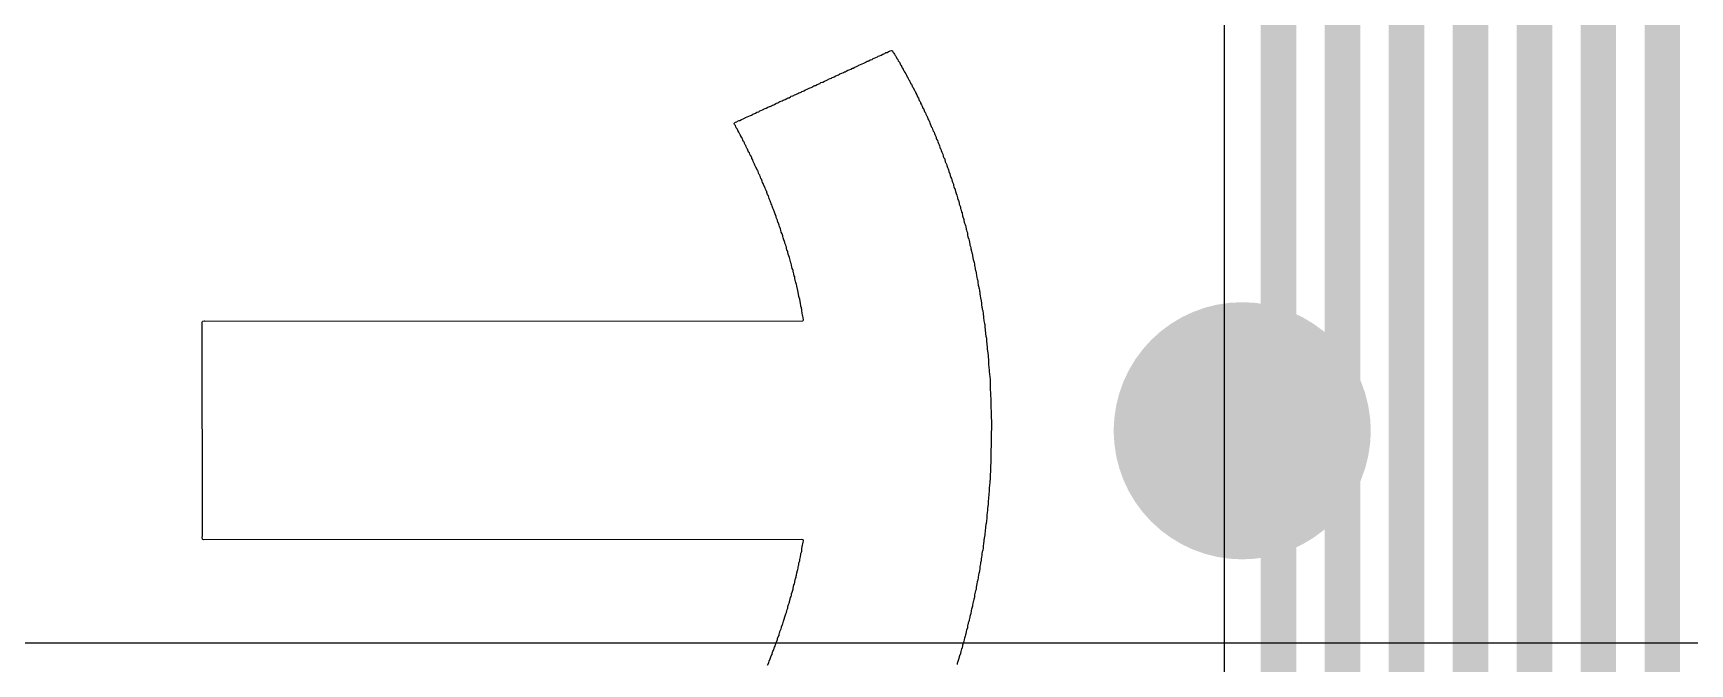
# Model space of a CAD drawing. Header units: inches. Extents: x -13 to 366, y -4 to 120.
# Drawn here: x 15.11 to 26.95, y 20.19 to 24.7 of the extents above; entities that cross this region are included whole.
import ezdxf

# ---------------------------------------------------------------- set-up
doc = ezdxf.new("R2010")
doc.units = ezdxf.units.IN
for name, color, linetype in [('Bottom Layer', 5, 'Continuous'), ('Bottom Overlay', 54, 'Continuous'), ('Top Layer', 1, 'Continuous')]:
    doc.layers.add(name, color=color, linetype=linetype)

msp = doc.modelspace()

# ---------------------------------------------------------------- linework, layer by layer
at = {"layer": 'Bottom Layer'}
msp.add_line((23.62, 24.834), (23.62, 18.784), dxfattribs=at)
for points in [[(26.751, 2.897, 0.254, 0.254, 0), (26.751, 33.246, 0.254, 0.254, 0)], [(26.294, 3.086, 0.254, 0.254, 0), (26.294, 32.769, 0.254, 0.254, 0)], [(25.837, 3.844, 0.254, 0.254, 0), (25.837, 25.752, 0.254, 0.254, 0)], [(25.38, 5.097, 0.254, 0.254, 0), (25.38, 25.563, 0.254, 0.254, 0)], [(24.923, 6.233, 0.254, 0.254, 0), (24.923, 25.373, 0.254, 0.254, 0)], [(24.465, 7.387, 0.254, 0.254, 0), (24.465, 25.184, 0.254, 0.254, 0)], [(24.008, 11.974, 0.254, 0.254, 0), (24.008, 24.994, 0.254, 0.254, 0)]]:
    msp.add_lwpolyline(points, format="xyseb", dxfattribs=at)
at = {"layer": 'Bottom Overlay'}
for p, q in [((21.09, 24.507), (21.103, 24.511)), ((21.103, 24.511), (21.112, 24.516)), ((21.112, 24.516), (21.118, 24.52)), ((21.118, 24.52), (21.131, 24.524)), ((21.131, 24.524), (21.141, 24.529)), ((21.141, 24.529), (21.147, 24.533)), ((21.147, 24.533), (21.156, 24.536)), ((21.156, 24.536), (21.168, 24.542)), ((21.168, 24.542), (21.179, 24.548)), ((21.179, 24.548), (21.187, 24.55)), ((21.187, 24.55), (21.194, 24.554)), ((21.194, 24.554), (21.202, 24.559)), ((21.202, 24.559), (21.211, 24.561)), ((21.211, 24.561), (21.218, 24.564)), ((21.218, 24.564), (21.221, 24.567)), ((21.221, 24.567), (21.224, 24.568)), ((21.224, 24.568), (21.233, 24.572)), ((21.233, 24.572), (21.242, 24.575)), ((21.242, 24.575), (21.248, 24.571)), ((21.248, 24.571), (21.25, 24.569)), ((21.25, 24.569), (21.255, 24.56)), ((21.255, 24.56), (21.259, 24.556)), ((21.259, 24.556), (21.263, 24.547)), ((21.263, 24.547), (21.268, 24.538)), ((21.268, 24.538), (21.272, 24.534)), ((21.272, 24.534), (21.275, 24.528)), ((21.275, 24.528), (21.28, 24.518)), ((21.28, 24.518), (21.287, 24.509)), ((21.287, 24.509), (21.29, 24.501)), ((20.833, 24.387), (20.845, 24.393)), ((20.845, 24.393), (20.856, 24.398)), ((20.856, 24.398), (20.863, 24.4)), ((20.863, 24.4), (20.871, 24.405)), ((20.871, 24.405), (20.873, 24.407)), ((20.873, 24.407), (20.88, 24.41)), ((20.88, 24.41), (20.888, 24.412)), ((20.888, 24.412), (20.898, 24.418)), ((20.898, 24.418), (20.906, 24.422)), ((20.906, 24.422), (20.911, 24.423)), ((20.911, 24.423), (20.919, 24.426)), ((20.919, 24.426), (20.929, 24.433)), ((20.929, 24.433), (20.939, 24.436)), ((20.939, 24.436), (20.951, 24.442)), ((20.951, 24.442), (20.963, 24.448)), ((20.963, 24.448), (20.968, 24.449)), ((20.968, 24.449), (20.98, 24.455)), ((20.98, 24.455), (20.991, 24.461)), ((20.991, 24.461), (20.996, 24.462)), ((20.996, 24.462), (21.006, 24.467)), ((21.006, 24.467), (21.008, 24.47)), ((21.008, 24.47), (21.021, 24.474)), ((21.021, 24.474), (21.033, 24.48)), ((21.033, 24.48), (21.044, 24.485)), ((21.044, 24.485), (21.05, 24.487)), ((21.05, 24.487), (21.059, 24.492)), ((21.059, 24.492), (21.061, 24.494)), ((21.061, 24.494), (21.068, 24.497)), ((21.068, 24.497), (21.076, 24.499)), ((21.076, 24.499), (21.081, 24.501)), ((21.081, 24.501), (21.09, 24.507)), ((21.29, 24.501), (21.298, 24.49)), ((21.298, 24.49), (21.303, 24.478)), ((21.303, 24.478), (21.305, 24.476)), ((21.305, 24.476), (21.306, 24.473)), ((21.306, 24.473), (21.31, 24.469)), ((21.31, 24.469), (21.313, 24.463)), ((21.313, 24.463), (21.319, 24.451)), ((21.319, 24.451), (21.322, 24.448)), ((21.322, 24.448), (21.323, 24.446)), ((21.323, 24.446), (21.326, 24.439)), ((21.326, 24.439), (21.331, 24.43)), ((21.331, 24.43), (21.333, 24.428)), ((21.333, 24.428), (21.335, 24.425)), ((21.335, 24.425), (21.337, 24.418)), ((21.337, 24.418), (21.344, 24.407)), ((21.344, 24.407), (21.349, 24.399)), ((21.349, 24.399), (21.353, 24.387)), ((20.58, 24.272), (20.589, 24.274)), ((20.589, 24.274), (20.596, 24.277)), ((20.596, 24.277), (20.599, 24.28)), ((20.599, 24.28), (20.602, 24.281)), ((20.602, 24.281), (20.611, 24.285)), ((20.611, 24.285), (20.616, 24.287)), ((20.616, 24.287), (20.628, 24.293)), ((20.628, 24.293), (20.639, 24.298)), ((20.639, 24.298), (20.645, 24.3)), ((20.645, 24.3), (20.654, 24.305)), ((20.654, 24.305), (20.668, 24.311)), ((20.668, 24.311), (20.675, 24.313)), ((20.675, 24.313), (20.68, 24.317)), ((20.68, 24.317), (20.687, 24.322)), ((20.687, 24.322), (20.695, 24.324)), ((20.695, 24.324), (20.7, 24.325)), ((20.7, 24.325), (20.71, 24.331)), ((20.71, 24.331), (20.717, 24.335)), ((20.717, 24.335), (20.722, 24.336)), ((20.722, 24.336), (20.731, 24.339)), ((20.731, 24.339), (20.733, 24.341)), ((20.733, 24.341), (20.735, 24.343)), ((20.735, 24.343), (20.738, 24.345)), ((20.738, 24.345), (20.751, 24.349)), ((20.751, 24.349), (20.763, 24.355)), ((20.763, 24.355), (20.774, 24.361)), ((20.774, 24.361), (20.78, 24.362)), ((20.78, 24.362), (20.789, 24.367)), ((20.789, 24.367), (20.791, 24.37)), ((20.791, 24.37), (20.804, 24.374)), ((20.804, 24.374), (20.813, 24.377)), ((20.813, 24.377), (20.816, 24.38)), ((20.816, 24.38), (20.819, 24.381)), ((20.819, 24.381), (20.828, 24.385)), ((20.828, 24.385), (20.833, 24.387)), ((21.353, 24.387), (21.358, 24.382)), ((21.358, 24.382), (21.359, 24.38)), ((21.359, 24.38), (21.363, 24.37)), ((21.363, 24.37), (21.366, 24.364)), ((21.366, 24.364), (21.37, 24.36)), ((21.37, 24.36), (21.371, 24.357)), ((21.371, 24.357), (21.375, 24.348)), ((21.375, 24.348), (21.381, 24.337)), ((21.381, 24.337), (21.384, 24.334)), ((21.384, 24.334), (21.387, 24.328)), ((21.387, 24.328), (21.39, 24.317)), ((21.39, 24.317), (21.396, 24.31)), ((21.396, 24.31), (21.403, 24.293)), ((21.403, 24.293), (21.406, 24.289)), ((21.406, 24.289), (21.41, 24.285)), ((21.41, 24.285), (21.413, 24.276)), ((21.413, 24.276), (21.415, 24.269)), ((20.321, 24.15), (20.33, 24.156)), ((20.33, 24.156), (20.333, 24.158)), ((20.333, 24.158), (20.346, 24.162)), ((20.346, 24.162), (20.358, 24.169)), ((20.358, 24.169), (20.369, 24.174)), ((20.369, 24.174), (20.375, 24.175)), ((20.375, 24.175), (20.384, 24.18)), ((20.384, 24.18), (20.391, 24.185)), ((20.391, 24.185), (20.401, 24.187)), ((20.401, 24.187), (20.406, 24.189)), ((20.406, 24.189), (20.415, 24.196)), ((20.415, 24.196), (20.421, 24.198)), ((20.421, 24.198), (20.43, 24.2)), ((20.43, 24.2), (20.437, 24.205)), ((20.437, 24.205), (20.443, 24.209)), ((20.443, 24.209), (20.46, 24.215)), ((20.46, 24.215), (20.467, 24.22)), ((20.467, 24.22), (20.476, 24.223)), ((20.476, 24.223), (20.481, 24.224)), ((20.481, 24.224), (20.493, 24.231)), ((20.493, 24.231), (20.504, 24.236)), ((20.504, 24.236), (20.51, 24.237)), ((20.51, 24.237), (20.519, 24.243)), ((20.519, 24.243), (20.526, 24.248)), ((20.526, 24.248), (20.536, 24.25)), ((20.536, 24.25), (20.543, 24.252)), ((20.543, 24.252), (20.546, 24.256)), ((20.546, 24.256), (20.549, 24.257)), ((20.549, 24.257), (20.558, 24.261)), ((20.558, 24.261), (20.563, 24.262)), ((20.563, 24.262), (20.572, 24.267)), ((20.572, 24.267), (20.58, 24.272)), ((21.415, 24.269), (21.423, 24.257)), ((21.423, 24.257), (21.428, 24.243)), ((21.428, 24.243), (21.435, 24.234)), ((21.435, 24.234), (21.44, 24.218)), ((21.44, 24.218), (21.444, 24.213)), ((21.444, 24.213), (21.446, 24.211)), ((21.446, 24.211), (21.449, 24.204)), ((21.449, 24.204), (21.45, 24.199)), ((21.45, 24.199), (21.457, 24.187)), ((21.457, 24.187), (21.462, 24.176)), ((21.462, 24.176), (21.466, 24.163)), ((21.466, 24.163), (21.471, 24.159)), ((21.471, 24.159), (21.474, 24.152)), ((20.118, 24.052), (20.119, 24.058)), ((20.121, 24.046), (20.118, 24.052)), ((20.119, 24.058), (20.123, 24.061)), ((20.122, 24.043), (20.121, 24.046)), ((20.126, 24.039), (20.122, 24.043)), ((20.123, 24.061), (20.128, 24.062)), ((20.13, 24.029), (20.126, 24.039)), ((20.128, 24.062), (20.136, 24.065)), ((20.136, 24.065), (20.141, 24.069)), ((20.141, 24.069), (20.153, 24.074)), ((20.153, 24.074), (20.158, 24.075)), ((20.158, 24.075), (20.169, 24.082)), ((20.169, 24.082), (20.181, 24.087)), ((20.181, 24.087), (20.186, 24.088)), ((20.186, 24.088), (20.195, 24.093)), ((20.195, 24.093), (20.198, 24.096)), ((20.198, 24.096), (20.211, 24.1)), ((20.211, 24.1), (20.223, 24.106)), ((20.223, 24.106), (20.234, 24.111)), ((20.234, 24.111), (20.241, 24.113)), ((20.241, 24.113), (20.249, 24.118)), ((20.249, 24.118), (20.251, 24.12)), ((20.251, 24.12), (20.258, 24.123)), ((20.258, 24.123), (20.266, 24.125)), ((20.266, 24.125), (20.271, 24.127)), ((20.271, 24.127), (20.28, 24.133)), ((20.28, 24.133), (20.293, 24.137)), ((20.293, 24.137), (20.302, 24.143)), ((20.302, 24.143), (20.308, 24.146)), ((20.308, 24.146), (20.321, 24.15)), ((21.474, 24.152), (21.476, 24.145)), ((21.476, 24.145), (21.478, 24.139)), ((21.478, 24.139), (21.481, 24.134)), ((21.481, 24.134), (21.485, 24.128)), ((21.485, 24.128), (21.488, 24.119)), ((21.488, 24.119), (21.491, 24.11)), ((21.491, 24.11), (21.494, 24.107)), ((21.494, 24.107), (21.496, 24.104)), ((21.496, 24.104), (21.5, 24.095)), ((21.5, 24.095), (21.501, 24.087)), ((21.501, 24.087), (21.507, 24.079)), ((21.507, 24.079), (21.509, 24.077)), ((21.509, 24.077), (21.513, 24.064)), ((21.513, 24.064), (21.516, 24.056)), ((21.516, 24.056), (21.518, 24.054)), ((21.518, 24.054), (21.519, 24.051)), ((21.519, 24.051), (21.524, 24.039)), ((21.524, 24.039), (21.526, 24.032)), ((20.133, 24.022), (20.13, 24.029)), ((20.139, 24.015), (20.133, 24.022)), ((20.141, 24.01), (20.139, 24.015)), ((20.143, 24.003), (20.141, 24.01)), ((20.152, 23.99), (20.143, 24.003)), ((20.157, 23.976), (20.152, 23.99)), ((20.161, 23.972), (20.157, 23.976)), ((20.162, 23.969), (20.161, 23.972)), ((20.164, 23.967), (20.162, 23.969)), ((20.167, 23.959), (20.164, 23.967)), ((20.17, 23.952), (20.167, 23.959)), ((20.171, 23.95), (20.17, 23.952)), ((20.176, 23.945), (20.171, 23.95)), ((20.18, 23.933), (20.176, 23.945)), ((20.183, 23.926), (20.18, 23.933)), ((20.186, 23.924), (20.183, 23.926)), ((20.191, 23.915), (20.186, 23.924)), ((21.526, 24.032), (21.529, 24.026)), ((21.529, 24.026), (21.531, 24.024)), ((21.531, 24.024), (21.532, 24.021)), ((21.532, 24.021), (21.536, 24.012)), ((21.536, 24.012), (21.537, 24.007)), ((21.537, 24.007), (21.54, 23.998)), ((21.54, 23.998), (21.546, 23.991)), ((21.546, 23.991), (21.549, 23.982)), ((21.549, 23.982), (21.551, 23.974)), ((21.551, 23.974), (21.561, 23.955)), ((21.561, 23.955), (21.562, 23.947)), ((21.562, 23.947), (21.564, 23.941)), ((21.564, 23.941), (21.57, 23.931)), ((21.57, 23.931), (21.574, 23.922)), ((21.574, 23.922), (21.577, 23.909)), ((20.192, 23.91), (20.191, 23.915)), ((20.196, 23.9), (20.192, 23.91)), ((20.201, 23.896), (20.196, 23.9)), ((20.204, 23.887), (20.201, 23.896)), ((20.21, 23.873), (20.204, 23.887)), ((20.214, 23.869), (20.21, 23.873)), ((20.216, 23.862), (20.214, 23.869)), ((20.218, 23.855), (20.216, 23.862)), ((20.223, 23.847), (20.218, 23.855)), ((20.227, 23.843), (20.223, 23.847)), ((20.23, 23.834), (20.227, 23.843)), ((20.234, 23.825), (20.23, 23.834)), ((20.235, 23.823), (20.234, 23.825)), ((20.238, 23.819), (20.235, 23.823)), ((20.243, 23.807), (20.238, 23.819)), ((20.244, 23.802), (20.243, 23.807)), ((20.251, 23.793), (20.244, 23.802)), ((21.577, 23.909), (21.582, 23.901)), ((21.582, 23.901), (21.585, 23.894)), ((21.585, 23.894), (21.587, 23.885)), ((21.587, 23.885), (21.588, 23.88)), ((21.588, 23.88), (21.591, 23.874)), ((21.591, 23.874), (21.593, 23.872)), ((21.593, 23.872), (21.594, 23.869)), ((21.594, 23.869), (21.598, 23.86)), ((21.598, 23.86), (21.601, 23.847)), ((21.601, 23.847), (21.609, 23.833)), ((21.609, 23.833), (21.612, 23.82)), ((21.612, 23.82), (21.614, 23.813)), ((21.614, 23.813), (21.616, 23.808)), ((21.616, 23.808), (21.622, 23.8)), ((21.622, 23.8), (21.624, 23.792)), ((20.254, 23.782), (20.251, 23.793)), ((20.257, 23.773), (20.254, 23.782)), ((20.259, 23.771), (20.257, 23.773)), ((20.264, 23.763), (20.259, 23.771)), ((20.266, 23.756), (20.264, 23.763)), ((20.273, 23.742), (20.266, 23.756)), ((20.278, 23.733), (20.273, 23.742)), ((20.279, 23.728), (20.278, 23.733)), ((20.284, 23.716), (20.279, 23.728)), ((20.288, 23.712), (20.284, 23.716)), ((20.292, 23.699), (20.288, 23.712)), ((20.297, 23.688), (20.292, 23.699)), ((20.301, 23.683), (20.297, 23.688)), ((20.304, 23.675), (20.301, 23.683)), ((21.624, 23.792), (21.625, 23.786)), ((21.625, 23.786), (21.626, 23.78)), ((21.626, 23.78), (21.629, 23.774)), ((21.629, 23.774), (21.631, 23.772)), ((21.631, 23.772), (21.635, 23.763)), ((21.635, 23.763), (21.637, 23.752)), ((21.637, 23.752), (21.639, 23.745)), ((21.639, 23.745), (21.642, 23.739)), ((21.642, 23.739), (21.646, 23.73)), ((21.646, 23.73), (21.649, 23.721)), ((21.649, 23.721), (21.651, 23.71)), ((21.651, 23.71), (21.659, 23.693)), ((21.659, 23.693), (21.662, 23.682)), ((21.662, 23.682), (21.664, 23.674)), ((20.305, 23.669), (20.304, 23.675)), ((20.309, 23.66), (20.305, 23.669)), ((20.31, 23.658), (20.309, 23.66)), ((20.312, 23.656), (20.31, 23.658)), ((20.315, 23.649), (20.312, 23.656)), ((20.317, 23.641), (20.315, 23.649)), ((20.32, 23.632), (20.317, 23.641)), ((20.325, 23.625), (20.32, 23.632)), ((20.328, 23.618), (20.325, 23.625)), ((20.33, 23.61), (20.328, 23.618)), ((20.338, 23.593), (20.33, 23.61)), ((20.341, 23.585), (20.338, 23.593)), ((20.343, 23.58), (20.341, 23.585)), ((20.347, 23.571), (20.343, 23.58)), ((20.35, 23.566), (20.347, 23.571)), ((20.352, 23.56), (20.35, 23.566)), ((21.664, 23.674), (21.666, 23.667)), ((21.666, 23.667), (21.671, 23.659)), ((21.671, 23.659), (21.674, 23.65)), ((21.674, 23.65), (21.677, 23.635)), ((21.677, 23.635), (21.684, 23.62)), ((21.684, 23.62), (21.686, 23.61)), ((21.686, 23.61), (21.688, 23.6)), ((21.688, 23.6), (21.692, 23.589)), ((21.692, 23.589), (21.694, 23.588)), ((21.694, 23.588), (21.696, 23.582)), ((21.696, 23.582), (21.697, 23.578)), ((21.697, 23.578), (21.699, 23.568)), ((21.699, 23.568), (21.701, 23.56)), ((20.354, 23.554), (20.352, 23.56)), ((20.356, 23.546), (20.354, 23.554)), ((20.362, 23.536), (20.356, 23.546)), ((20.365, 23.526), (20.362, 23.536)), ((20.367, 23.517), (20.365, 23.526)), ((20.371, 23.509), (20.367, 23.517)), ((20.376, 23.501), (20.371, 23.509)), ((20.378, 23.494), (20.376, 23.501)), ((20.379, 23.489), (20.378, 23.494)), ((20.382, 23.48), (20.379, 23.489)), ((20.387, 23.471), (20.382, 23.48)), ((20.39, 23.462), (20.387, 23.471)), ((20.391, 23.456), (20.39, 23.462)), ((20.393, 23.449), (20.391, 23.456)), ((20.399, 23.439), (20.393, 23.449)), ((21.701, 23.56), (21.703, 23.554)), ((21.703, 23.554), (21.709, 23.542)), ((21.709, 23.542), (21.711, 23.532)), ((21.711, 23.532), (21.713, 23.521)), ((21.713, 23.521), (21.717, 23.51)), ((21.717, 23.51), (21.72, 23.504)), ((21.72, 23.504), (21.723, 23.495)), ((21.723, 23.495), (21.725, 23.483)), ((21.725, 23.483), (21.726, 23.477)), ((21.726, 23.477), (21.733, 23.462)), ((21.733, 23.462), (21.735, 23.455)), ((21.735, 23.455), (21.736, 23.446)), ((21.736, 23.446), (21.737, 23.441)), ((20.402, 23.432), (20.399, 23.439)), ((20.403, 23.427), (20.402, 23.432)), ((20.405, 23.419), (20.403, 23.427)), ((20.408, 23.412), (20.405, 23.419)), ((20.413, 23.401), (20.408, 23.412)), ((20.417, 23.388), (20.413, 23.401)), ((20.418, 23.382), (20.417, 23.388)), ((20.427, 23.363), (20.418, 23.382)), ((20.428, 23.355), (20.427, 23.363)), ((20.43, 23.35), (20.428, 23.355)), ((20.437, 23.334), (20.43, 23.35)), ((20.439, 23.327), (20.437, 23.334)), ((20.441, 23.316), (20.439, 23.327)), ((21.737, 23.441), (21.739, 23.432)), ((21.739, 23.432), (21.743, 23.422)), ((21.743, 23.422), (21.746, 23.414)), ((21.746, 23.414), (21.748, 23.408)), ((21.748, 23.408), (21.749, 23.399)), ((21.749, 23.399), (21.75, 23.394)), ((21.75, 23.394), (21.752, 23.386)), ((21.752, 23.386), (21.757, 23.375)), ((21.757, 23.375), (21.759, 23.366)), ((21.759, 23.366), (21.76, 23.36)), ((21.76, 23.36), (21.762, 23.348)), ((21.762, 23.348), (21.764, 23.342)), ((21.764, 23.342), (21.768, 23.331)), ((21.768, 23.331), (21.77, 23.325)), ((20.449, 23.3), (20.441, 23.316)), ((20.452, 23.29), (20.449, 23.3)), ((20.454, 23.277), (20.452, 23.29)), ((20.46, 23.264), (20.454, 23.277)), ((20.465, 23.251), (20.46, 23.264)), ((20.466, 23.246), (20.465, 23.251)), ((20.467, 23.237), (20.466, 23.246)), ((20.473, 23.223), (20.467, 23.237)), ((20.478, 23.211), (20.473, 23.223)), ((20.479, 23.202), (20.478, 23.211)), ((21.77, 23.325), (21.773, 23.314)), ((21.773, 23.314), (21.775, 23.297)), ((21.775, 23.297), (21.777, 23.292)), ((21.777, 23.292), (21.781, 23.282)), ((21.781, 23.282), (21.784, 23.271)), ((21.784, 23.271), (21.785, 23.266)), ((21.785, 23.266), (21.786, 23.256)), ((21.786, 23.256), (21.788, 23.244)), ((21.788, 23.244), (21.795, 23.226)), ((21.795, 23.226), (21.797, 23.216)), ((21.797, 23.216), (21.801, 23.191)), ((20.48, 23.197), (20.479, 23.202)), ((20.486, 23.183), (20.48, 23.197)), ((20.489, 23.175), (20.486, 23.183)), ((20.491, 23.169), (20.489, 23.175)), ((20.492, 23.16), (20.491, 23.169)), ((20.495, 23.151), (20.492, 23.16)), ((20.498, 23.144), (20.495, 23.151)), ((20.5, 23.138), (20.498, 23.144)), ((20.502, 23.132), (20.5, 23.138)), ((20.504, 23.12), (20.502, 23.132)), ((20.508, 23.107), (20.504, 23.12)), ((20.513, 23.095), (20.508, 23.107)), ((20.515, 23.085), (20.513, 23.095)), ((21.801, 23.191), (21.803, 23.184)), ((21.803, 23.184), (21.807, 23.175)), ((21.807, 23.175), (21.809, 23.165)), ((21.809, 23.165), (21.81, 23.157)), ((21.81, 23.157), (21.813, 23.14)), ((21.813, 23.14), (21.816, 23.13)), ((21.816, 23.13), (21.818, 23.123)), ((21.818, 23.123), (21.82, 23.116)), ((21.82, 23.116), (21.822, 23.111)), ((21.822, 23.111), (21.824, 23.093)), ((21.824, 23.093), (21.826, 23.081)), ((20.517, 23.076), (20.515, 23.085)), ((20.519, 23.066), (20.517, 23.076)), ((20.523, 23.058), (20.519, 23.066)), ((20.525, 23.052), (20.523, 23.058)), ((20.527, 23.044), (20.525, 23.052)), ((20.528, 23.038), (20.527, 23.044)), ((20.53, 23.029), (20.528, 23.038)), ((20.533, 23.018), (20.53, 23.029)), ((20.536, 23.01), (20.533, 23.018)), ((20.539, 23.003), (20.536, 23.01)), ((20.54, 22.993), (20.539, 23.003)), ((20.541, 22.988), (20.54, 22.993)), ((20.543, 22.979), (20.541, 22.988)), ((20.544, 22.973), (20.543, 22.979)), ((20.547, 22.965), (20.544, 22.973)), ((21.826, 23.081), (21.827, 23.075)), ((21.827, 23.075), (21.832, 23.06)), ((21.832, 23.06), (21.834, 23.05)), ((21.834, 23.05), (21.836, 23.037)), ((21.836, 23.037), (21.837, 23.032)), ((21.837, 23.032), (21.839, 23.018)), ((21.839, 23.018), (21.841, 23.011)), ((21.841, 23.011), (21.842, 23.006)), ((21.842, 23.006), (21.845, 22.997)), ((21.845, 22.997), (21.847, 22.986)), ((21.847, 22.986), (21.849, 22.968)), ((20.55, 22.958), (20.547, 22.965)), ((20.551, 22.953), (20.55, 22.958)), ((20.552, 22.947), (20.551, 22.953)), ((20.554, 22.932), (20.552, 22.947)), ((20.556, 22.927), (20.554, 22.932)), ((20.559, 22.916), (20.556, 22.927)), ((20.561, 22.909), (20.559, 22.916)), ((20.563, 22.904), (20.561, 22.909)), ((20.565, 22.894), (20.563, 22.904)), ((20.567, 22.876), (20.565, 22.894)), ((20.569, 22.871), (20.567, 22.876)), ((20.576, 22.848), (20.569, 22.871)), ((21.849, 22.968), (21.852, 22.953)), ((21.852, 22.953), (21.855, 22.943)), ((21.855, 22.943), (21.857, 22.937)), ((21.857, 22.937), (21.858, 22.932)), ((21.858, 22.932), (21.859, 22.923)), ((21.859, 22.923), (21.86, 22.918)), ((21.86, 22.918), (21.862, 22.897)), ((21.862, 22.897), (21.864, 22.89)), ((21.864, 22.89), (21.865, 22.883)), ((21.865, 22.883), (21.866, 22.878)), ((21.866, 22.878), (21.868, 22.871)), ((21.868, 22.871), (21.87, 22.862)), ((21.87, 22.862), (21.872, 22.856)), ((21.872, 22.856), (21.873, 22.848)), ((20.58, 22.816), (20.576, 22.848)), ((20.582, 22.811), (20.58, 22.816)), ((20.586, 22.798), (20.582, 22.811)), ((20.587, 22.791), (20.586, 22.798)), ((20.589, 22.785), (20.587, 22.791)), ((20.591, 22.764), (20.589, 22.785)), ((20.593, 22.756), (20.591, 22.764)), ((20.595, 22.748), (20.593, 22.756)), ((20.598, 22.736), (20.595, 22.748)), ((20.599, 22.731), (20.598, 22.736)), ((21.873, 22.848), (21.874, 22.833)), ((21.874, 22.833), (21.875, 22.821)), ((21.875, 22.821), (21.878, 22.808)), ((21.878, 22.808), (21.883, 22.787)), ((21.883, 22.787), (21.885, 22.77)), ((21.885, 22.77), (21.886, 22.757)), ((21.886, 22.757), (21.888, 22.74)), ((21.888, 22.74), (21.89, 22.733)), ((16.316, 22.634), (16.318, 22.638)), ((16.317, 21.108), (16.316, 22.634)), ((16.318, 22.638), (16.321, 22.642)), ((16.321, 22.642), (16.33, 22.643)), ((16.33, 22.643), (16.335, 22.642)), ((16.335, 22.642), (20.608, 22.643)), ((20.6, 22.725), (20.599, 22.731)), ((20.602, 22.717), (20.6, 22.725)), ((20.604, 22.698), (20.602, 22.717)), ((20.606, 22.683), (20.604, 22.698)), ((20.608, 22.677), (20.606, 22.683)), ((20.61, 22.668), (20.608, 22.677)), ((20.608, 22.643), (20.611, 22.645)), ((20.611, 22.664), (20.61, 22.668)), ((20.613, 22.65), (20.611, 22.664)), ((20.611, 22.645), (20.613, 22.65)), ((21.89, 22.733), (21.891, 22.727)), ((21.891, 22.727), (21.892, 22.721)), ((21.892, 22.721), (21.894, 22.716)), ((21.894, 22.716), (21.895, 22.709)), ((21.895, 22.709), (21.896, 22.701)), ((21.896, 22.701), (21.897, 22.691)), ((21.897, 22.691), (21.899, 22.675)), ((21.899, 22.675), (21.9, 22.661)), ((21.9, 22.661), (21.901, 22.651)), ((21.901, 22.651), (21.903, 22.643)), ((21.903, 22.643), (21.907, 22.624)), ((21.907, 22.624), (21.908, 22.616)), ((21.908, 22.616), (21.91, 22.598)), ((21.91, 22.598), (21.911, 22.581)), ((21.911, 22.581), (21.914, 22.55)), ((21.914, 22.55), (21.917, 22.534)), ((21.917, 22.534), (21.918, 22.527)), ((21.918, 22.527), (21.92, 22.52)), ((21.92, 22.52), (21.921, 22.509)), ((21.921, 22.509), (21.922, 22.498)), ((21.922, 22.498), (21.925, 22.456)), ((21.925, 22.456), (21.926, 22.44)), ((21.926, 22.44), (21.927, 22.43)), ((21.927, 22.43), (21.93, 22.413)), ((21.93, 22.413), (21.932, 22.396)), ((21.932, 22.396), (21.933, 22.39)), ((21.933, 22.39), (21.935, 22.359)), ((21.935, 22.359), (21.936, 22.333)), ((21.936, 22.333), (21.938, 22.309)), ((21.938, 22.309), (21.939, 22.292)), ((21.939, 22.292), (21.94, 22.279)), ((21.94, 22.279), (21.942, 22.265)), ((21.942, 22.265), (21.944, 22.242)), ((21.944, 22.242), (21.946, 22.226)), ((21.946, 22.226), (21.947, 22.202)), ((21.947, 22.202), (21.948, 22.165)), ((21.948, 22.165), (21.949, 22.117)), ((21.949, 22.117), (21.951, 22.08)), ((21.951, 22.08), (21.952, 22.047)), ((21.952, 22.047), (21.955, 21.972)), ((21.955, 21.972), (21.956, 21.908)), ((21.956, 21.908), (21.957, 21.859)), ((21.955, 21.856), (21.954, 21.736)), ((21.957, 21.859), (21.955, 21.856)), ((21.953, 21.732), (21.951, 21.658)), ((21.954, 21.736), (21.953, 21.732)), ((21.949, 21.578), (21.947, 21.534)), ((21.951, 21.658), (21.949, 21.578)), ((21.939, 21.436), (21.937, 21.397)), ((21.94, 21.449), (21.939, 21.436)), ((21.943, 21.472), (21.94, 21.449)), ((21.944, 21.485), (21.943, 21.472)), ((21.946, 21.521), (21.944, 21.485)), ((21.947, 21.534), (21.946, 21.521)), ((21.931, 21.319), (21.929, 21.303)), ((21.933, 21.332), (21.931, 21.319)), ((21.934, 21.346), (21.933, 21.332)), ((21.936, 21.384), (21.934, 21.346)), ((21.937, 21.397), (21.936, 21.384)), ((21.918, 21.195), (21.917, 21.189)), ((21.921, 21.212), (21.918, 21.195)), ((21.923, 21.235), (21.921, 21.212)), ((21.924, 21.252), (21.923, 21.235)), ((21.925, 21.277), (21.924, 21.252)), ((21.927, 21.286), (21.925, 21.277)), ((21.929, 21.303), (21.927, 21.286)), ((16.315, 21.095), (16.317, 21.108)), ((16.318, 21.084), (16.315, 21.095)), ((16.32, 21.082), (16.318, 21.084)), ((16.324, 21.08), (16.32, 21.082)), ((20.599, 21.081), (16.324, 21.08)), ((20.608, 21.08), (20.599, 21.081)), ((20.61, 21.078), (20.608, 21.08)), ((20.613, 21.071), (20.61, 21.078)), ((21.903, 21.08), (21.901, 21.062)), ((21.904, 21.085), (21.903, 21.08)), ((21.905, 21.092), (21.904, 21.085)), ((21.909, 21.115), (21.905, 21.092)), ((21.912, 21.149), (21.909, 21.115)), ((21.913, 21.163), (21.912, 21.149)), ((21.914, 21.173), (21.913, 21.163)), ((21.917, 21.189), (21.914, 21.173)), ((20.591, 20.957), (20.594, 20.976)), ((20.594, 20.976), (20.595, 20.981)), ((20.595, 20.981), (20.598, 20.992)), ((20.598, 20.992), (20.6, 20.997)), ((20.6, 20.997), (20.601, 21.006)), ((20.601, 21.006), (20.602, 21.012)), ((20.602, 21.012), (20.604, 21.033)), ((20.604, 21.033), (20.606, 21.041)), ((20.606, 21.041), (20.608, 21.051)), ((20.608, 21.051), (20.611, 21.062)), ((20.611, 21.062), (20.613, 21.071)), ((21.887, 20.969), (21.886, 20.955)), ((21.888, 20.981), (21.887, 20.969)), ((21.891, 20.994), (21.888, 20.981)), ((21.892, 20.999), (21.891, 20.994)), ((21.894, 21.006), (21.892, 20.999)), ((21.896, 21.02), (21.894, 21.006)), ((21.897, 21.03), (21.896, 21.02)), ((21.899, 21.057), (21.897, 21.03)), ((21.901, 21.062), (21.899, 21.057)), ((20.563, 20.826), (20.566, 20.844)), ((20.566, 20.844), (20.569, 20.859)), ((20.569, 20.859), (20.573, 20.868)), ((20.573, 20.868), (20.575, 20.877)), ((20.575, 20.877), (20.576, 20.882)), ((20.576, 20.882), (20.578, 20.895)), ((20.578, 20.895), (20.579, 20.9)), ((20.579, 20.9), (20.58, 20.913)), ((20.58, 20.913), (20.583, 20.919)), ((20.583, 20.919), (20.586, 20.929)), ((20.586, 20.929), (20.588, 20.939)), ((20.588, 20.939), (20.591, 20.957)), ((21.866, 20.839), (21.863, 20.829)), ((21.868, 20.846), (21.866, 20.839)), ((21.87, 20.857), (21.868, 20.846)), ((21.873, 20.873), (21.87, 20.857)), ((21.874, 20.888), (21.873, 20.873)), ((21.875, 20.899), (21.874, 20.888)), ((21.877, 20.907), (21.875, 20.899)), ((21.879, 20.916), (21.877, 20.907)), ((21.881, 20.923), (21.879, 20.916)), ((21.882, 20.928), (21.881, 20.923)), ((21.884, 20.944), (21.882, 20.928)), ((21.886, 20.955), (21.884, 20.944)), ((20.534, 20.712), (20.539, 20.727)), ((20.539, 20.727), (20.54, 20.733)), ((20.54, 20.733), (20.542, 20.746)), ((20.542, 20.746), (20.545, 20.757)), ((20.545, 20.757), (20.548, 20.764)), ((20.548, 20.764), (20.55, 20.773)), ((20.55, 20.773), (20.552, 20.778)), ((20.552, 20.778), (20.554, 20.796)), ((20.554, 20.796), (20.556, 20.801)), ((20.556, 20.801), (20.56, 20.814)), ((20.56, 20.814), (20.561, 20.819)), ((20.561, 20.819), (20.563, 20.826)), ((21.846, 20.725), (21.843, 20.715)), ((21.848, 20.741), (21.846, 20.725)), ((21.849, 20.753), (21.848, 20.741)), ((21.851, 20.765), (21.849, 20.753)), ((21.855, 20.778), (21.851, 20.765)), ((21.857, 20.785), (21.855, 20.778)), ((21.859, 20.792), (21.857, 20.785)), ((21.863, 20.829), (21.859, 20.792)), ((20.502, 20.599), (20.504, 20.611)), ((20.504, 20.611), (20.506, 20.618)), ((20.506, 20.618), (20.51, 20.627)), ((20.51, 20.627), (20.513, 20.634)), ((20.513, 20.634), (20.514, 20.639)), ((20.514, 20.639), (20.517, 20.655)), ((20.517, 20.655), (20.521, 20.667)), ((20.521, 20.667), (20.524, 20.674)), ((20.524, 20.674), (20.527, 20.684)), ((20.527, 20.684), (20.528, 20.694)), ((20.528, 20.694), (20.531, 20.704)), ((20.531, 20.704), (20.534, 20.712)), ((21.821, 20.606), (21.814, 20.583)), ((21.822, 20.612), (21.821, 20.606)), ((21.824, 20.627), (21.822, 20.612)), ((21.825, 20.636), (21.824, 20.627)), ((21.827, 20.642), (21.825, 20.636)), ((21.831, 20.655), (21.827, 20.642)), ((21.833, 20.662), (21.831, 20.655)), ((21.834, 20.667), (21.833, 20.662)), ((21.835, 20.673), (21.834, 20.667)), ((21.836, 20.685), (21.835, 20.673)), ((21.838, 20.696), (21.836, 20.685)), ((21.84, 20.704), (21.838, 20.696)), ((21.843, 20.715), (21.84, 20.704)), ((20.465, 20.478), (20.469, 20.498)), ((20.469, 20.498), (20.476, 20.513)), ((20.476, 20.513), (20.479, 20.529)), ((20.479, 20.529), (20.482, 20.537)), ((20.482, 20.537), (20.488, 20.551)), ((20.488, 20.551), (20.491, 20.561)), ((20.491, 20.561), (20.493, 20.571)), ((20.493, 20.571), (20.497, 20.581)), ((20.497, 20.581), (20.5, 20.59)), ((20.5, 20.59), (20.502, 20.599)), ((21.791, 20.485), (21.789, 20.478)), ((21.795, 20.496), (21.791, 20.485)), ((21.797, 20.503), (21.795, 20.496)), ((21.798, 20.508), (21.797, 20.503)), ((21.801, 20.526), (21.798, 20.508)), ((21.802, 20.531), (21.801, 20.526)), ((21.809, 20.552), (21.802, 20.531)), ((21.81, 20.556), (21.809, 20.552)), ((21.811, 20.569), (21.81, 20.556)), ((21.812, 20.574), (21.811, 20.569)), ((21.814, 20.583), (21.812, 20.574)), ((20.419, 20.349), (20.427, 20.368)), ((20.427, 20.368), (20.428, 20.373)), ((20.428, 20.373), (20.432, 20.387)), ((20.432, 20.387), (20.438, 20.396)), ((20.438, 20.396), (20.44, 20.405)), ((20.44, 20.405), (20.442, 20.414)), ((20.442, 20.414), (20.443, 20.419)), ((20.443, 20.419), (20.445, 20.424)), ((20.445, 20.424), (20.452, 20.438)), ((20.452, 20.438), (20.453, 20.443)), ((20.453, 20.443), (20.455, 20.453)), ((20.455, 20.453), (20.456, 20.458)), ((20.456, 20.458), (20.463, 20.473)), ((20.463, 20.473), (20.465, 20.478)), ((21.762, 20.368), (21.759, 20.353)), ((21.763, 20.377), (21.762, 20.368)), ((21.765, 20.384), (21.763, 20.377)), ((21.768, 20.39), (21.765, 20.384)), ((21.772, 20.401), (21.768, 20.39)), ((21.773, 20.407), (21.772, 20.401)), ((21.775, 20.423), (21.773, 20.407)), ((21.778, 20.433), (21.775, 20.423)), ((21.785, 20.451), (21.778, 20.433)), ((21.786, 20.464), (21.785, 20.451)), ((21.788, 20.473), (21.786, 20.464)), ((21.789, 20.478), (21.788, 20.473)), ((20.38, 20.244), (20.382, 20.25)), ((20.382, 20.25), (20.388, 20.26)), ((20.388, 20.26), (20.392, 20.276)), ((20.392, 20.276), (20.395, 20.284)), ((20.395, 20.284), (20.401, 20.294)), ((20.401, 20.294), (20.404, 20.304)), ((20.404, 20.304), (20.406, 20.313)), ((20.406, 20.313), (20.41, 20.32)), ((20.41, 20.32), (20.414, 20.331)), ((20.414, 20.331), (20.417, 20.342)), ((20.417, 20.342), (20.419, 20.349)), ((21.731, 20.257), (21.725, 20.243)), ((21.734, 20.263), (21.731, 20.257)), ((21.735, 20.27), (21.734, 20.263)), ((21.737, 20.281), (21.735, 20.27)), ((21.74, 20.291), (21.737, 20.281)), ((21.743, 20.3), (21.74, 20.291)), ((21.746, 20.306), (21.743, 20.3)), ((21.748, 20.313), (21.746, 20.306)), ((21.749, 20.318), (21.748, 20.313)), ((21.75, 20.327), (21.749, 20.318)), ((21.754, 20.34), (21.75, 20.327)), ((21.757, 20.348), (21.754, 20.34)), ((21.759, 20.353), (21.757, 20.348)), ((20.356, 20.184), (20.365, 20.2)), ((20.365, 20.2), (20.368, 20.214)), ((20.368, 20.214), (20.37, 20.218)), ((20.37, 20.218), (20.376, 20.229)), ((20.376, 20.229), (20.378, 20.237)), ((20.378, 20.237), (20.38, 20.244)), ((21.712, 20.198), (21.711, 20.189)), ((21.714, 20.203), (21.712, 20.198)), ((21.717, 20.211), (21.714, 20.203)), ((21.722, 20.224), (21.717, 20.211)), ((21.723, 20.231), (21.722, 20.224)), ((21.725, 20.243), (21.723, 20.231))]:
    msp.add_line(p, q, dxfattribs=at)
for points in [[(24.032, 21.858, 1.27, 1.27, 1), (23.465, 21.858, 1.27, 1.27, 1)], [(23.147, 21.858, 0.635, 0.635, 1), (23.782, 21.858, 0.635, 0.635, 1)], [(23.715, 21.858, 0.635, 0.635, 1), (24.35, 21.858, 0.635, 0.635, 1)]]:
    msp.add_lwpolyline(points, format="xyseb", close=True, dxfattribs=at)
at = {"layer": 'Top Layer'}
msp.add_line((30.422, 20.341), (14.337, 20.341), dxfattribs=at)

doc.saveas('drawing.dxf')
